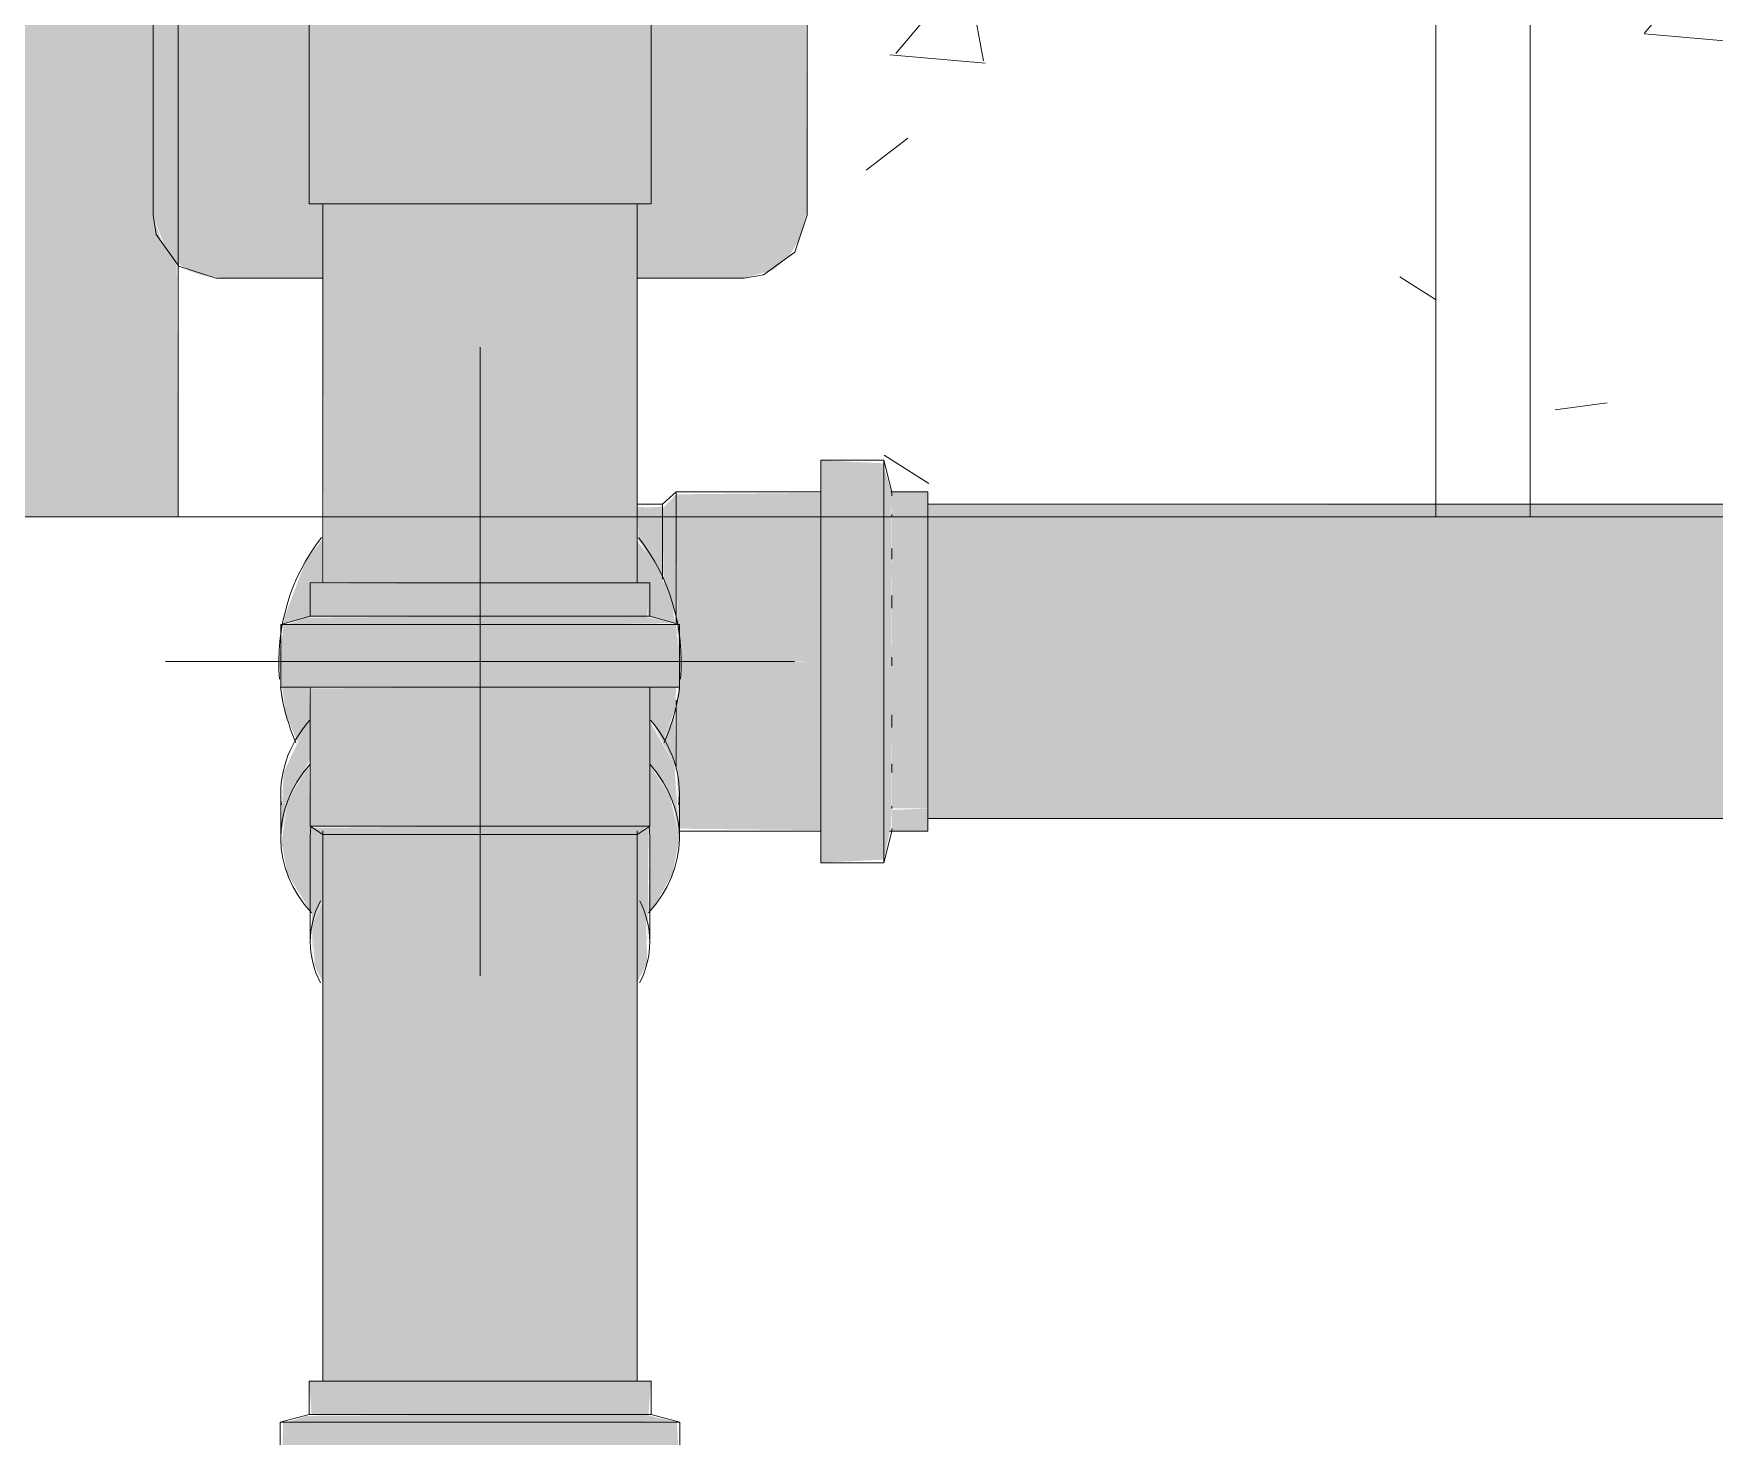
# Model space of a CAD drawing. Header units: metres. Extents: x 1.1 to 88.1, y -3.7 to 23.8.
# Drawn here: x 52.6731 to 52.9404, y -0.4462 to -0.2231 of the extents above; entities that cross this region are included whole.
import ezdxf

# ---------------------------------------------------------------- set-up
doc = ezdxf.new("R2010")
doc.units = ezdxf.units.M
for name, color, linetype, lineweight in [('A-DETL', 7, 'Continuous', 5), ('A-DETL-GENF', 7, 'Continuous', 5), ('A-WALL', 7, 'Continuous', 9), ('P-PIPE', 7, 'Continuous', 5), ('P-PIPE-CNTR', 7, 'Continuous', 5), ('P-SANR-FIXT', 7, 'Continuous', 5), ('S-COLS', 7, 'Continuous', 5)]:
    doc.layers.add(name, color=color, linetype=linetype, lineweight=lineweight)

# ---------------------------------------------------------------- blocks, each defined once
blk = doc.blocks.new('Pilar retangular - 20 x 40 cm-4048671-BB')
at = {"layer": 'S-COLS', "true_color": 0xeaeaea}
h = blk.add_hatch(dxfattribs=at)
h.set_pattern_fill('FP_9', color=254, style=0, pattern_type=2)
h.set_pattern_definition([(49.99999999999999, (16.895, -0.8440200000000001), (0.1821895382797721, -0.01593794972395968), [0.01905, -0.20955]), (355, (16.895, -0.8440200000000001), (-0.03524225318630228, 0.191058600409279), [0.01524, -0.16764]), (100.451, (16.91, -0.84535), (0.1469419574822546, 0.1751196380514854), [0.01619, -0.17809]), (46.184, (16.895, -0.79322), (0.2710768171009678, -0.04204543887758169), [0.02858, -0.31433]), (96.636, (16.917, -0.79672), (0.2374068957995607, 0.2474327575864128), [0.02429, -0.26714]), (351.184, (16.895, -0.79322), (0.2374060537849424, 0.2474279291556656), [0.02286, -0.25146]), (21, (16.92, -0.80592), (0.1516196892609379, -0.1022668857862438), [0.01905, -0.20955]), (326, (16.92, -0.80592), (0.06180347834848309, 0.184189400520303), [0.01524, -0.16764]), (71.45100000000001, (16.933, -0.8144399999999999), (0.2134180170410357, 0.08192421194172195), [0.01619, -0.17809]), (37.50000000000001, (16.895, -0.8440200000000001), (0.003086366937134814, 0.08455105403913875), [0.00838, -0.15723, 0.00838, -0.1618, -0.16828]), (37.50000000000001, (16.895, -0.8440200000000001), (0.003086366937134814, 0.08455105403913875), [-0.33579, 0.00838, -0.15989]), (7.499999999999999, (16.895, -0.8440200000000001), (0.06681573338903396, 0.1001782420073617), [0.00838, -0.08865, 0.00838, -0.15342, -0.06414]), (7.499999999999999, (16.895, -0.8440200000000001), (0.06681573338903396, 0.1001782420073617), [-0.25883, 0.00838, -0.05575]), (327.5, (16.838, -0.8440200000000001), (0.1355865768415581, -0.00572760686397502), [0.00838, -0.05512, 0.00838, -0.18974, -0.26289]), (327.5, (16.838, -0.8440200000000001), (0.1355865768415581, -0.00572760686397502), [-0.26162, 0.00838, -0.25451]), (317.5, (16.813, -0.8440200000000001), (0.1481252617755285, 0.02542872635290974), [0.00838, -0.07417, 0.00838, -0.12319, -0.18669]), (317.5, (16.813, -0.8440200000000001), (0.1481252617755285, 0.02542872635290974), [-0.21412, 0.00838, -0.17831])])
h.paths.add_polyline_path([(18.17662114019234, -0.3000000000000011), (18.18362114019233, -0.3000000000000011), (18.18362114019233, -0.2619999999999989), (18.1654799150018, -0.2617755109044033), (18.16349981573947, -0.2613860078543338), (18.16148901441096, -0.2602926975532818), (18.16062034051205, -0.259642168981398), (18.16062034051205, -0.3000000000000011)])
h.paths.add_polyline_path([(18.23462114019234, -0.2983717288485878), (18.2376217781051, -0.2983717288485878), (18.23982114019234, -0.2964015570160906), (18.26282114019234, -0.295991888888297), (18.26282114019234, -0.290991888888296), (18.27282114019234, -0.2914774214842002), (18.27412114019234, -0.2960502665965096), (18.27982114019234, -0.295991888888297), (18.27982114019234, -0.2979918888882987), (18.36062034051207, -0.2979918888882987), (18.36062034051207, -0.09999999999999892), (18.25862114019234, -0.09999999999999892), (18.25862114019234, -0.1069999999999973), (18.26062114019234, -0.1069999999999973), (18.26062114019234, -0.135338586342488), (18.27962114019234, -0.1350000000000386), (18.27962114019234, -0.1789999999999615), (18.26047773218687, -0.1786588580789805), (18.26047773218687, -0.2524399063666141), (18.25862114019234, -0.2573921104134621), (18.2568559860019, -0.2594668975772961), (18.2546256349801, -0.2608929200341397), (18.25062114019219, -0.2619999999999989), (18.23362114019233, -0.2619999999999989), (18.23362114019233, -0.298296653942794)])
h.paths.add_polyline_path([(18.41771888162704, 0), (18.52562034051206, 0), (18.52562034051206, 0.957326922790808), (18.16062034051205, 0.957326922790808), (18.16062034051205, 0.430999999999993), (18.18250189808203, 0.4307270502538488), (18.18571583613046, 0.4298302222155887), (18.18614657366948, 0.4290900621996414), (18.1865125140458, 0.4289857929585082), (18.1874259368471, 0.4268682408883276), (18.19007084155772, 0.4103197510473213), (18.18961339351734, 0.4088405808747091), (18.1886372184983, 0.4074414645785773), (18.18765051812877, 0.4066897349011421), (18.18702625185034, 0.4065872713845715), (18.18669881494765, 0.4064196512848115), (18.18638058978111, 0.4061546135688479), (18.18369600900445, 0.4059999999999943), (18.16062034051205, 0.4059237518170717), (18.16062034051205, 0.4049999999999946), (18.27313625679899, 0.4049999999999946), (18.27313625679899, 0.4059999999999943), (18.2138029605294, 0.4060837927512939), (18.21103988101771, 0.4066167718211481), (18.20953157813183, 0.4073491463059867), (18.2072783515837, 0.4091401518294916), (18.2057787861635, 0.4111151062220124), (18.20423273707371, 0.4165296692938724), (18.2015224589548, 0.7557973039599417), (18.20259274072856, 0.7616431594547917), (18.20366049445921, 0.7653900999455301), (18.20549918806638, 0.7694576004221095), (18.20959363899707, 0.7741198471357543), (18.21229727325087, 0.7765465767291565), (18.21917567607192, 0.7798015311698849), (18.22258356926341, 0.7806499651717814), (18.22949653759659, 0.7809999999999936), (18.25982139973351, 0.781117542384056), (18.25982139973351, 0.7829999999999909), (18.28982139973351, 0.7829999999999909), (18.28982139973351, 0.7809999999999936), (18.32443626019639, 0.7808738245650181), (18.32944554225985, 0.7801695022697652), (18.33571950247459, 0.7775516921241737), (18.33961570206481, 0.7748478973263195), (18.3429400157964, 0.7714965204288663), (18.3460496465503, 0.7663058187168792), (18.34773349146285, 0.7613935050646399), (18.34830697505646, 0.7540182604578973), (18.34552162972225, 0.4153116870128261), (18.34524804882262, 0.4133466052946393), (18.34372032675867, 0.4102831192972794), (18.34216432336777, 0.4085311340191076), (18.33955230814949, 0.4069017527638621), (18.33818163362324, 0.4063372530794023), (18.33411367975618, 0.4059999999999943), (18.30031472500146, 0.4059999999999943), (18.30031472500146, 0.4049999999999946), (18.33999444466927, 0.4047095754317003), (18.34018289086658, 0.4045649755787186), (18.34051961411292, 0.401925824722395), (18.34061791528785, 0.3921751339802258), (18.34061791528785, 0.2070000000000028), (18.3436203405122, 0.2070000000000028), (18.3436203405122, 0.2107315157170075), (18.35562034051221, 0.2108253175473007), (18.35562034051221, 0.2200000000000041), (18.36062034051221, 0.2200000000000041), (18.36062034051221, 0.1800000000000024), (18.35562034051221, 0.1800000000000024), (18.35562034051221, 0.189268484283012), (18.3436203405122, 0.189268484283012), (18.3436203405122, 0.1930000000000038), (18.34061791528785, 0.1930000000000038), (18.34039046439362, 0.001538637570049423), (18.33987528214832, 0.000198987950011599), (18.3400292637589, 0), (18.37562034051207, 0)])
h.paths.add_polyline_path([(18.19562034051221, 0.4059999999999943), (18.19366534051221, 0.4064119484281933), (18.19285555299777, 0.4067631884719638), (18.1914203243469, 0.4080538406711951), (18.19059228894041, 0.4094849999999953), (18.19031357053142, 0.4104280175336424), (18.19031357053142, 0.4124519824663468), (18.19059228894041, 0.413394999999994), (18.1914203243469, 0.414826159328792), (18.19177367962255, 0.4152866608896507), (18.19381409885253, 0.4165296692938724), (18.19460835804586, 0.4167467699807837), (18.19663232297856, 0.4167467699807837), (18.19757534051221, 0.4164680515717981), (18.19900649984101, 0.4156400161653017), (18.19946700140186, 0.4152866608896507), (18.20064839208401, 0.413394999999994), (18.200927110493, 0.4124519824663468), (18.200927110493, 0.4104280175336424), (18.20064839208401, 0.4094849999999953), (18.20029715204024, 0.4086752124855551), (18.19900649984101, 0.4072399838346876), (18.19757534051221, 0.4064119484281933), (18.19663232297856, 0.4061332300192034)])
at = {"layer": 'S-COLS', "color": 253, "true_color": 0xaaaaaa}
for p, q in [((18.16062034051205, -0.09999999999999892), (18.16062034051205, -0.3)), ((18.36062034051207, -0.2999999999999998), (18.16062034051205, -0.2999999999999998))]:
    blk.add_line(p, q, dxfattribs=at)
blk = doc.blocks.new('Caixa Sifonada Montada_100x150x50 Completa - Caixas e Ralos - Esgoto - MEP - Tigre - Porta-grelha e grelha redondos brancos - 100x150x50-4034846-BB')
at = {"layer": 'P-SANR-FIXT', "true_color": 0xe6e6e6}
for points in [[(18.15662114019234, -0.2519999999998577), (18.18362114019233, -0.2519999999998556), (18.18362114019233, -0.250199999999988), (18.18142114019234, -0.250199999999988), (18.18142114019234, -0.2047999999999897), (18.17682114019234, -0.2047999999999897), (18.1774466500994, -0.1946624830530597), (18.18183502779305, -0.193499999999988), (18.18142114019234, -0.188199999999987), (18.18362114019233, -0.188199999999987), (18.18362114019234, -0.1765354066305393), (18.18085456310138, -0.1728702018119657), (18.17765163408395, -0.1648273782153313), (18.17662114019234, -0.1569999999999876), (18.17771151375109, -0.1487177905567079), (18.18090832727124, -0.1409999999999869), (18.18677768134412, -0.1337710307562718), (18.19275093838037, -0.1292334229090275), (18.20112712591268, -0.1259866056968598), (18.20862114019234, -0.1249999999999884), (18.20862114019234, -0.1070000000000163), (18.15662114019234, -0.1069999999999968), (18.15705602316339, -0.1360767566415426), (18.15891785502696, -0.1413199587783963), (18.15987474458325, -0.1448535271276944), (18.16104910518263, -0.1513074468779085), (18.16149503098351, -0.1571154778158213), (18.16084317372195, -0.1648273782153313), (18.15862114019234, -0.1735747038248307), (18.15676432866111, -0.1789999999999609), (18.15665953228688, -0.2324270349024499)], [(18.24104260988899, -0.2519999999998577), (18.26062114019234, -0.2519999999998577), (18.26018626628681, -0.1779232433584564), (18.25792497008097, -0.1714764577410106), (18.25736753580143, -0.1691452026255809), (18.25628168661023, -0.1637983738762355), (18.25573801614992, -0.1569999999999941), (18.25634454886733, -0.1494155596411054), (18.25862114019234, -0.1404249055047586), (18.26047945838699, -0.1350000000000381), (18.26047773218687, -0.1069999999999968), (18.20862114019234, -0.1069999999999968), (18.20862114019234, -0.1249999999999884), (18.21719008409125, -0.1262091428590584), (18.22519287654761, -0.1297258958142903), (18.23185010943606, -0.1351565411517797), (18.23657417403579, -0.1415799446086745), (18.23953076663359, -0.1487177905567079), (18.24052450223155, -0.1577340381880555), (18.23953076663359, -0.1652822094432672), (18.23595542686603, -0.1734933050099091), (18.23361676845611, -0.1767345397843028), (18.23379100455303, -0.188199999999987), (18.23582114019234, -0.188199999999987), (18.23540725259164, -0.193499999999988), (18.23993725689446, -0.1946999999999877), (18.24042114019233, -0.2047999999999897), (18.23582114019234, -0.2047999999999897), (18.23582114019234, -0.250199999999988), (18.23362114019233, -0.250199999999988), (18.23364587144745, -0.2519999999998577), (18.23979563028528, -0.2519999999998577)], [(18.18362114019233, -0.2619999999999984), (18.18362114019233, -0.2519999999998556), (18.15662114019234, -0.2519999999998577), (18.15862114019234, -0.2573921104253016), (18.16038629438318, -0.2594668975772956), (18.16209965902482, -0.2607499943237694), (18.16446181687014, -0.261575241991075), (18.16805225548833, -0.2619999999999984), (18.18259178379348, -0.2619999999999984)], [(18.24400906575667, -0.2619999999999984), (18.25083026911643, -0.2619421843566894), (18.25514262138032, -0.2607499943177552), (18.25781834170757, -0.2584820965296996), (18.2593173916258, -0.2559992697281905), (18.26047773218687, -0.2519999999998577), (18.23362114019233, -0.2519999999998577), (18.23362114019233, -0.2619999999999984), (18.24154340346228, -0.2619999999999984)]]:
    blk.add_hatch(color=254, dxfattribs=at).paths.add_polyline_path(points)
at = {"layer": 'P-SANR-FIXT'}
for p, q in [((18.15662114019234, -0.1789881573688203), (18.15662114019234, -0.2519999999998577)), ((18.26062114019234, -0.2519999999998577), (18.26062114019234, -0.1789881573688203))]:
    blk.add_line(p, q, dxfattribs=at)
at = {"layer": 'P-SANR-FIXT', "flags": 128}
for points in [[(18.16662114019248, -0.2619999999999984), (18.16073837592522, -0.260086599073557), (18.15710682897775, -0.2550786169152779), (18.15662114019234, -0.2519999999998577)], [(18.26062114019234, -0.2519999999998577), (18.25870773926589, -0.2578827642671126), (18.25369975710762, -0.2615143112145966), (18.25062114019219, -0.2619999999999984)], [(18.18362114019233, -0.2619999999999984), (18.17518926186463, -0.2619999999999984), (18.16907129976542, -0.2619999999999984), (18.16664892234379, -0.2619999999999984), (18.16662114019248, -0.2619999999999984)], [(18.16662114019248, -0.2619999999999984), (18.16858340546059, -0.2619999999999984), (18.17428684483717, -0.2619999999999984), (18.18319852208426, -0.2619999999999984), (18.18362114019233, -0.2619999999999984)], [(18.23362114019233, -0.2619999999999984), (18.24205301852005, -0.2619999999999984), (18.24817098061926, -0.2619999999999984), (18.25059335804089, -0.2619999999999984), (18.25062114019219, -0.2619999999999984)], [(18.25062114019219, -0.2619999999999984), (18.24865887492409, -0.2619999999999984), (18.24295543554751, -0.2619999999999984), (18.23404375830042, -0.2619999999999984), (18.23362114019233, -0.2619999999999984)]]:
    blk.add_lwpolyline(points, dxfattribs=at)
blk = doc.blocks.new('Luva Simples para Conexão - Serie Normal - Esgoto - MEP - Tigre - Standard-V55-BB')
at = {"layer": 'P-PIPE', "true_color": 0xf5ebeb}
for points in [[(18.19775156285447, -0.1934999999999856), (18.20862114019232, -0.1934999999999856), (18.20862114019234, -0.1881999999999847), (18.18142114019234, -0.1881999999999867), (18.18183502779305, -0.1934999999999877), (18.19612114019234, -0.1934999999999856)], [(18.23540725259163, -0.1934999999999877), (18.23562429690497, -0.1881999999999867), (18.20862114019234, -0.1881999999999847), (18.20862114019234, -0.1934999999999856), (18.2348943226674, -0.1934999999999877)], [(18.17682114019234, -0.2047999999999895), (18.20862114019234, -0.2047999999999874), (18.20835988843235, -0.1946999999999875), (18.17730502349022, -0.1946999999999896), (18.17706137527775, -0.1997856207616957)], [(18.20835988843235, -0.1946999999999875), (18.20862114019234, -0.1946999999999875), (18.2084081195265, -0.1934999999999856), (18.181081532352, -0.1936996012517335), (18.17790469891634, -0.1946999999999896), (18.20215066406477, -0.1946999999999875)], [(18.22610089761877, -0.1946999999999875), (18.23933758146833, -0.1945411457333582), (18.2348943226674, -0.1934999999999877), (18.20862114019234, -0.1934999999999856), (18.20862114019234, -0.1946999999999875), (18.22608975628442, -0.1946999999999875)], [(18.226298809722, -0.2047999999999874), (18.24042114019233, -0.2047999999999895), (18.23979563028527, -0.1946999999999896), (18.20862114019234, -0.1946999999999875), (18.20862114019234, -0.2047999999999874), (18.22576491940448, -0.2047999999999874)], [(18.18618410259766, -0.2501999999999857), (18.20862114019234, -0.2501999999999858), (18.20862114019234, -0.2047999999999874), (18.18142114019234, -0.2047999999999895), (18.18142114019234, -0.2501999999999878), (18.18605918575822, -0.2501999999999857)], [(18.23180743296419, -0.2501999999999857), (18.23582114019234, -0.2501999999999878), (18.23582114019234, -0.2047999999999895), (18.20862114019234, -0.2047999999999874), (18.20862114019234, -0.2501999999999858), (18.2312631495695, -0.2501999999999857)]]:
    blk.add_hatch(color=7, dxfattribs=at).paths.add_polyline_path(points)
at = {"layer": 'P-PIPE'}
for p, q in [((18.18142114019234, -0.1881999999999847), (18.18142114019234, -0.1934999999999856)), ((18.20862114019234, -0.1881999999999889), (18.18142114019233, -0.1881999999999889)), ((18.23582114019234, -0.1881999999999889), (18.20862114019234, -0.1881999999999889)), ((18.23582114019234, -0.1934999999999856), (18.23582114019234, -0.1881999999999847)), ((18.18142114019234, -0.1934999999999857), (18.17682114019234, -0.1946999999999876)), ((18.17682114019234, -0.1946999999999875), (18.17682114019234, -0.2047999999999874)), ((18.17682114019234, -0.1946999999999889), (18.20862114019234, -0.1946999999999889)), ((18.20862114019234, -0.1934999999999889), (18.18142114019233, -0.1934999999999889)), ((18.23582114019234, -0.1934999999999889), (18.20862114019234, -0.1934999999999889)), ((18.20862114019234, -0.1946999999999889), (18.24042114019234, -0.1946999999999889)), ((18.24042114019234, -0.1946999999999876), (18.23582114019234, -0.1934999999999857)), ((18.24042114019234, -0.2047999999999874), (18.24042114019234, -0.1946999999999875)), ((18.17682114019234, -0.2047999999999889), (18.20862114019234, -0.2047999999999889)), ((18.18142114019234, -0.2047999999999874), (18.18142114019234, -0.2501999999999858)), ((18.20862114019234, -0.2047999999999889), (18.24042114019234, -0.2047999999999889)), ((18.23582114019234, -0.2501999999999858), (18.23582114019234, -0.2047999999999874)), ((18.18142114019233, -0.2501999999999891), (18.20862114019234, -0.2501999999999891)), ((18.20862114019234, -0.2501999999999891), (18.23582114019234, -0.2501999999999891))]:
    blk.add_line(p, q, dxfattribs=at)
blk = doc.blocks.new('Te_Juncao - Serie Normal - Esgoto - MEP - Tigre - Standard-4046600-BB')
at = {"layer": 'P-PIPE', "true_color": 0xf5ebeb}
for points in [[(18.20215066406477, -0.3157868382544147), (18.20862114019234, -0.3157868382544147), (18.20862114019234, -0.3104868382544138), (18.18163665158822, -0.3106875138565736), (18.18203080832013, -0.3157868382544147), (18.20163302597457, -0.3157868382544147)], [(18.23360821344077, -0.3157868382544147), (18.23521147206455, -0.3157868382544147), (18.23562114019234, -0.3104868382544138), (18.20862114019234, -0.3104868382544138), (18.20862114019234, -0.3157868382544147), (18.23294602039108, -0.3157868382544147)], [(18.17692114019234, -0.3270868382544165), (18.20862114019234, -0.3270665542644129), (18.20862114019234, -0.3170868382544166), (18.17740212092016, -0.3170868382544166), (18.17698512188177, -0.3257566043026966)], [(18.19169040182753, -0.3170868382544166), (18.20862114019234, -0.3170868382544166), (18.20862114019234, -0.3157868382544147), (18.18116680968856, -0.3160294984567533), (18.17800129149898, -0.3170868382544166), (18.19126472180549, -0.3170868382544166)], [(18.22597755857918, -0.3170868382544166), (18.2392409888857, -0.3169185569069921), (18.23461127949641, -0.3157868382544147), (18.20862114019234, -0.3157868382544147), (18.20862114019234, -0.3170868382544166), (18.22555187855716, -0.3170868382544166)], [(18.23103642515595, -0.3270868382544165), (18.24032016457151, -0.3270665542644129), (18.23982114019234, -0.3170868382544166), (18.20862114019234, -0.3170868382544166), (18.20862114019234, -0.3270868382544165), (18.23094648005484, -0.3270868382544165)], [(18.19512114019235, -0.3491868382544158), (18.20862114019234, -0.3491868382544158), (18.20862114019234, -0.3270868382544165), (18.18162114019234, -0.3272740602128686), (18.18162114019234, -0.3491868382544158), (18.19094347066267, -0.3491868382544158)], [(18.20862114019234, -0.3491868382544158), (18.23562114019234, -0.3491868382544158), (18.23562114019234, -0.3270868382544165), (18.20862114019236, -0.3270868382544165), (18.20862114019234, -0.3405864856018379)], [(18.17692114019234, -0.3510342337161343), (18.17800129149898, -0.3452327310661449), (18.18162114019234, -0.3385392155514556), (18.18162114019234, -0.3323742294591154), (18.18113381243576, -0.3328212718186848), (18.17737959969437, -0.3405864856018379), (18.17706137527775, -0.347838442500792)], [(18.24032114019234, -0.3510342337161365), (18.23953076663359, -0.3394719951061771), (18.23562114019236, -0.3324630892712878), (18.23562114019236, -0.3394091380174837), (18.23656794423584, -0.340669558417962), (18.2392409888857, -0.3452327310661514), (18.24012707148364, -0.3499918888882981)], [(18.18203080832013, -0.3708937069254059), (18.18220614352768, -0.3639244536641377), (18.18362114019234, -0.3609381871147999), (18.18361428488145, -0.3504823823023454), (18.18192796507628, -0.3493862744289846), (18.18162114019234, -0.3510342337161343), (18.18198142538073, -0.368499771211442)], [(18.1915563274291, -0.3504868382544155), (18.20862114019234, -0.3504868382544155), (18.20862114019234, -0.3491868382544158), (18.18203198450186, -0.3494538870556057), (18.18363634836372, -0.3504868382544155), (18.19099150957256, -0.3504868382544155)], [(18.226298809722, -0.3504868382544155), (18.23362114019233, -0.3504868382544155), (18.23521029588282, -0.3491868382544158), (18.20862114019234, -0.3491868382544158), (18.20862114019234, -0.3504868382544155), (18.22626672725309, -0.3504868382544155)], [(18.23521147206455, -0.3708937069254059), (18.23544130534462, -0.3500683390870833), (18.23521029588282, -0.3494538870555992), (18.23362114019234, -0.3504868382544155), (18.23366266085528, -0.361257391717394), (18.23521088397368, -0.3645342337161356), (18.23521147206455, -0.3696243056626174)], [(18.18447299453511, -0.4119868382544146), (18.20862114019234, -0.4119868382544146), (18.20862114019234, -0.3504868382544155), (18.18362114019234, -0.3504868382544155), (18.18362114019234, -0.4119868382544146)], [(18.22420838523881, -0.4119868382544146), (18.23362114019234, -0.4119868382544146), (18.23362114019234, -0.3504868382544155), (18.20862114019234, -0.3504868382544155), (18.20862114019234, -0.4119868382544146), (18.22112114019234, -0.4119868382544146)], [(18.18362114019234, -0.3739842779689822), (18.18357961952941, -0.3612573917173919), (18.18203198450186, -0.3645342337161356), (18.18229502577608, -0.3714071738519126), (18.18315329377868, -0.3730750887587484)], [(18.23362114019234, -0.3739842779689865), (18.23521147206455, -0.3708937069254059), (18.23501910079677, -0.3638913724687595), (18.23362114019234, -0.3612404409777319), (18.23362114019234, -0.3730750887587484)], [(18.20039069455808, -0.4374868382544153), (18.20862114019234, -0.4374868382544153), (18.20862114019234, -0.4119868382544146), (18.18362114019234, -0.4119868382544146), (18.18362114019234, -0.4374868382544153), (18.19942937452943, -0.4374868382544153)], [(18.23299433799689, -0.4374868382544153), (18.23362114019234, -0.4374868382544153), (18.23362114019234, -0.4119868382544146), (18.20862114019234, -0.4119868382544146), (18.20862114019234, -0.4374868382544153), (18.2328927657888, -0.4374868382544153)]]:
    blk.add_hatch(color=7, dxfattribs=at).paths.add_polyline_path(points)
h = blk.add_hatch(color=7, dxfattribs=at)
h.paths.add_polyline_path([(18.18186559363327, -0.3628845980271124), (18.18172305687822, -0.3504868382544177), (18.18192796507628, -0.3493862744289846), (18.18162114019234, -0.3491868382544158), (18.18139113325433, -0.3396210938956331), (18.18072299907785, -0.3405864856018379), (18.17800129149898, -0.3452327310661449), (18.17706137527775, -0.3517874376558563), (18.17800129149898, -0.3568357363661173), (18.18162114019234, -0.3626593294148109)])
h.paths.add_polyline_path([(18.23537668675142, -0.3628845980271038), (18.23607414549231, -0.3622418761979415), (18.2392409888857, -0.3568357363661194), (18.24032114019234, -0.3510342337161365), (18.23889038337928, -0.3446342100286165), (18.23562114019236, -0.3394091380174837), (18.23562114019234, -0.3491868382544115), (18.23531431530839, -0.3493862744289738), (18.23562114019235, -0.3510342337161365), (18.23538321065094, -0.3625683390870848)])
at = {"layer": 'P-PIPE'}
for p, q in [((18.18162114019234, -0.3104868382544138), (18.18162114019234, -0.3157868382544147)), ((18.20862114019234, -0.3104868382544145), (18.18162114019233, -0.3104868382544145)), ((18.23562114019234, -0.3104868382544145), (18.20862114019234, -0.3104868382544145)), ((18.23562114019234, -0.3157868382544147), (18.23562114019234, -0.3104868382544138)), ((18.18162114019234, -0.3157868382544147), (18.17692114019234, -0.3170868382544166)), ((18.17692114019234, -0.3170868382544166), (18.17692114019234, -0.3270868382544165)), ((18.20862114019234, -0.3170868382544145), (18.17692114019234, -0.3170868382544145)), ((18.20862114019234, -0.3157868382544146), (18.18162114019233, -0.3157868382544146)), ((18.23562114019234, -0.3157868382544146), (18.20862114019234, -0.3157868382544146)), ((18.24032114019234, -0.3170868382544145), (18.20862114019234, -0.3170868382544145)), ((18.24032114019234, -0.3170868382544166), (18.23562114019234, -0.3157868382544147)), ((18.24032114019234, -0.3270868382544165), (18.24032114019234, -0.3170868382544166)), ((18.17692114019234, -0.3270868382544145), (18.20862114019234, -0.3270868382544145)), ((18.18162114019234, -0.3270868382544165), (18.18162114019234, -0.3491868382544158)), ((18.20862114019234, -0.3270868382544145), (18.24032114019234, -0.3270868382544145)), ((18.23562114019236, -0.3491868382544158), (18.23562114019236, -0.3270868382544165)), ((18.17692114019234, -0.3439631659042695), (18.17692114019234, -0.3510342337161343)), ((18.24032114019234, -0.3510342337161343), (18.24032114019234, -0.3439631659042695)), ((18.18162114019234, -0.3491868382544158), (18.18362114019234, -0.3504868382544177)), ((18.20862114019234, -0.3491868382544163), (18.18162114019233, -0.3491868382544163)), ((18.18162114019233, -0.3491868382544145), (18.20862114019234, -0.3491868382544145)), ((18.18362114019234, -0.3499136003227589), (18.18362114019234, -0.3504868382544155)), ((18.23562114019233, -0.3491868382544127), (18.20862114019234, -0.3491868382544127)), ((18.20862114019236, -0.3491868382544145), (18.23562114019235, -0.3491868382544145)), ((18.23362114019234, -0.3504868382544112), (18.23562114019234, -0.3491868382544137)), ((18.23362114019234, -0.3504868382544155), (18.23362114019234, -0.3499136003227502)), ((18.18162114019234, -0.3510342337161343), (18.18162114019234, -0.3675805323959014)), ((18.18362114019234, -0.3504868382544186), (18.20862114019234, -0.3504868382544186)), ((18.18362114019234, -0.3504868382544155), (18.18362114019234, -0.4119868382544146)), ((18.20862114019234, -0.3504868382544105), (18.23362114019234, -0.3504868382544105)), ((18.23362114019234, -0.4119868382544146), (18.23362114019234, -0.3504868382544155)), ((18.23562114019234, -0.3675805323959014), (18.23562114019234, -0.3510342337161343)), ((18.18362114019234, -0.4049552341615597), (18.18362114019234, -0.4119868382544146)), ((18.23362114019234, -0.4119868382544146), (18.23362114019234, -0.4049552341615597)), ((18.18362114019234, -0.4119868382544146), (18.18362114019234, -0.4374868382544153)), ((18.23362114019234, -0.4374868382544153), (18.23362114019234, -0.4119868382544146))]:
    blk.add_line(p, q, dxfattribs=at)
for centre, major_axis, ratio, start_param, end_param in [((18.20862114019234, -0.3439631659042687), (0.03169999999999974, 0), 0.7071067811865436, 2.59558325039603, 3.224470426775512), ((18.20862114019234, -0.3439631659042679), (0.03169999999999919, 0), 0.7071067811865035, 6.200307533992858, 6.829194710372293), ((18.20862114019234, -0.3510342337161341), (0.03169999999999994, 0), 0.7071067811865454, 2.59445217613383, 3.704064710333983), ((18.20862114019234, -0.3510342337161341), (0.03170000000000179, 0), 0.7071067811865069, 5.720713250435383, 6.830325784634472), ((18.20862114019234, -0.351034233716134), (0.02699999999999812, 0), 0.7071067811865849, 3.054281423269743, 3.141592653589795), ((18.20862114019234, -0.3510342337161341), (0.02700000000000102, 0), 0.7071067811865337, 0, 0.09022052293412178), ((18.20862114019234, -0.3675805323958993), (0.02699999999999877, 0), 0.7071067811865658, 2.794181244991364, 3.489251280144322), ((18.20862114019234, -0.3675805323958993), (0.02700000000000204, 0), 0.7071067811865023, 5.935526680625474, 6.630596715777753)]:
    blk.add_ellipse(centre, major_axis=major_axis, ratio=ratio, start_param=start_param, end_param=end_param, dxfattribs=at)
blk = doc.blocks.new('Luva Simples para Conexão - Serie Normal - Esgoto - MEP - Tigre - Standard-V57-BB')
at = {"layer": 'P-PIPE', "true_color": 0xf5ebeb}
for points in [[(18.19094347066267, -0.4427868382544158), (18.20862114019234, -0.4427868382544158), (18.20862114019234, -0.437486838254417), (18.18142114019234, -0.4374868382544149), (18.18183384289886, -0.4427868382544137), (18.19060384618696, -0.4427868382544158)], [(18.22519287654761, -0.4427868382544158), (18.23540843748582, -0.4427868382544137), (18.23582114019234, -0.4374868382544149), (18.20862114019234, -0.437486838254417), (18.20862114019234, -0.4427868382544158), (18.22452114019234, -0.4427868382544158)], [(18.20862114019234, -0.4439868382544176), (18.20862114019234, -0.4427868382544158), (18.18108020296773, -0.4429864689508978), (18.17790469891635, -0.4439868382544156), (18.20495644574841, -0.4439868382544177)], [(18.22539234246823, -0.4439868382544177), (18.23933758146833, -0.4438276240692612), (18.2348943226674, -0.4427868382544137), (18.20862114019234, -0.4427868382544158), (18.20862114019234, -0.4439868382544176), (18.22519287654761, -0.4439868382544177)], [(18.20379977656454, -0.4540868382544154), (18.20862114019234, -0.4540868382544153), (18.20862114019234, -0.4439868382544176), (18.17730363820952, -0.4439868382544156), (18.17706137527775, -0.4540868382544133), (18.20318260348122, -0.4540868382544154)], [(18.23261261074356, -0.4540868382544154), (18.24042114019234, -0.4540868382544133), (18.23993864217516, -0.4439868382544156), (18.20862114019234, -0.4439868382544176), (18.20862114019234, -0.4540868382544153), (18.23235540080498, -0.4540868382544154)], [(18.18142114019234, -0.499486838254416), (18.20862114019234, -0.4994868382544181), (18.20862114019234, -0.4540868382544154), (18.18142114019234, -0.4540868382544133), (18.18142114019234, -0.4757857989760704)], [(18.22578452873138, -0.4994868382544181), (18.23582114019234, -0.499486838254416), (18.23582114019234, -0.4540868382544133), (18.20862114019234, -0.4540868382544154), (18.20862114019234, -0.4994868382544181), (18.22519287654761, -0.4994868382544181)]]:
    blk.add_hatch(color=7, dxfattribs=at).paths.add_polyline_path(points)
at = {"layer": 'P-PIPE'}
for p, q in [((18.18142114019234, -0.437486838254417), (18.18142114019234, -0.4427868382544158)), ((18.20862114019234, -0.4374868382544149), (18.18142114019233, -0.4374868382544149)), ((18.23582114019234, -0.4374868382544149), (18.20862114019234, -0.4374868382544149)), ((18.23582114019234, -0.4427868382544158), (18.23582114019234, -0.437486838254417)), ((18.18142114019234, -0.4427868382544157), (18.17682114019234, -0.4439868382544175)), ((18.20862114019234, -0.4427868382544149), (18.18142114019233, -0.4427868382544149)), ((18.23582114019234, -0.4427868382544149), (18.20862114019234, -0.4427868382544149)), ((18.24042114019234, -0.4439868382544175), (18.23582114019234, -0.4427868382544157)), ((18.17682114019234, -0.4439868382544177), (18.17682114019234, -0.4540868382544154)), ((18.17682114019234, -0.4439868382544149), (18.20862114019234, -0.4439868382544149)), ((18.20862114019234, -0.4439868382544149), (18.24042114019234, -0.4439868382544149)), ((18.24042114019234, -0.4540868382544154), (18.24042114019234, -0.4439868382544177)), ((18.17682114019234, -0.4540868382544149), (18.20862114019234, -0.4540868382544149)), ((18.18142114019234, -0.4540868382544154), (18.18142114019234, -0.4994868382544181)), ((18.20862114019234, -0.4540868382544149), (18.24042114019234, -0.4540868382544149)), ((18.23582114019234, -0.4994868382544181), (18.23582114019234, -0.4540868382544154)), ((18.18142114019233, -0.499486838254415), (18.20862114019234, -0.499486838254415)), ((18.20862114019234, -0.499486838254415), (18.23582114019234, -0.499486838254415))]:
    blk.add_line(p, q, dxfattribs=at)
blk = doc.blocks.new('Joelho 45_90 - Serie Normal - Esgoto - MEP - Tigre - Standard-4046663-BB')
at = {"layer": 'P-PIPE', "true_color": 0xf5ebeb}
h = blk.add_hatch(color=7, dxfattribs=at)
h.paths.add_polyline_path([(18.23764946366904, -0.3358159654635233), (18.23961857697398, -0.3306071125774466), (18.23982114019234, -0.3270868382544126), (18.23562114019234, -0.3270868382544126), (18.23571998372241, -0.3324575363979352), (18.23607547069611, -0.3327571466157382), (18.23748270183139, -0.3354918888882968)])
h.paths.add_polyline_path([(18.17959281671564, -0.3358159654635218), (18.18162114019234, -0.3323742294591136), (18.18137714778573, -0.3270868382544126), (18.17716025050388, -0.3270868382544126), (18.17771151375109, -0.3312740983315744), (18.1794291647925, -0.3354208747711753)])
h.paths.add_polyline_path([(18.24025715850291, -0.3257566043027162), (18.24061871023723, -0.3229734315467536), (18.23913600388748, -0.3137566378694208), (18.23633395311344, -0.3069918888882953), (18.23362114019233, -0.3039000057962594), (18.23362114019233, -0.3104868382544118), (18.23562114019234, -0.3104868382544118), (18.23533139736395, -0.3142353285232426), (18.23535759406518, -0.315827877664594), (18.23984015946452, -0.3170868382544127), (18.2401245187055, -0.3229989096645508)])
h.paths.add_polyline_path([(18.17698512188177, -0.325756604302694), (18.17740212092016, -0.3170868382544127), (18.18203080832013, -0.3157868382544109), (18.18162114019234, -0.3104868382544118), (18.18362114019233, -0.3104868382544118), (18.18362114019233, -0.3034564822577547), (18.18090832727124, -0.3069918888882953), (18.17756970310354, -0.3157868382544109), (18.17662114019234, -0.3229918888882964), (18.17692114019234, -0.3252706151220817)])
at = {"layer": 'P-PIPE'}
for centre, radius, start, end in [((18.20862114019234, -0.3229918888882981), 0.03199999999999977, 141.9982250287831, 185.0072062895871), ((18.20862114019234, -0.3229918888882981), 0.03200000000000235, 354.9927937104496, 38.0017749712414), ((18.20862114019234, -0.3229918888882979), 0.03199999999999942, 167.9749640804054, 173.3532592055223), ((18.20862114019234, -0.3229918888882979), 0.03199999999999976, 6.646740794476759, 12.02503591957704), ((18.20862114019234, -0.3229918888882979), 0.03200000000000104, 187.3616406618369, 192.0198362767091), ((18.20862114019234, -0.3229918888882981), 0.03200000000000013, 187.4164075313939, 203.8273977479095), ((18.20862114019234, -0.3229918888882981), 0.03199999999999959, 336.1726022520928, 352.5835924686046), ((18.20862114019234, -0.3229918888882979), 0.03200000000000111, 347.9801637233427, 352.6383593381615)]:
    blk.add_arc(centre, radius, start, end, dxfattribs=at)
blk = doc.blocks.new('Joelho 45_90 - Serie Normal - Esgoto - MEP - Tigre - Standard-2541-BB')
at = {"layer": 'P-PIPE', "true_color": 0xf5ebeb}
for points in [[(18.27282114019234, -0.3229918888882984), (18.27282114019234, -0.2914774214842014), (18.26282114019234, -0.2909918888882971), (18.26282114019234, -0.3229918888882984)], [(18.27282114019234, -0.3229918888882984), (18.27412114019235, -0.3229918888882984), (18.27401298545885, -0.2959918888882981), (18.27282114019234, -0.2920822624470499), (18.27282114019234, -0.3222282038993391)], [(18.23982114019234, -0.3169152855981129), (18.23982114019234, -0.2964015570160917), (18.23762114019232, -0.298706380150126), (18.23782602196475, -0.3105940617451141), (18.23967257728114, -0.3157868382544155), (18.23977029487722, -0.316529077086771)], [(18.23462114019234, -0.3047597076305862), (18.23462114019234, -0.2983723002860043), (18.23362114019233, -0.2984566290938658), (18.23385295134993, -0.3037585844400257), (18.23414150887098, -0.304134639922985)], [(18.23762114019233, -0.3100994333914616), (18.23762114019232, -0.2983723002860043), (18.23462114019234, -0.2985190668579303), (18.23462114019234, -0.3047597076305862), (18.2367555422022, -0.3080096949841116), (18.23745904898971, -0.3097081106117474)], [(18.26282114019234, -0.3549918888882999), (18.27282114019234, -0.3545063562923955), (18.27282114019234, -0.3229918888882984), (18.26282114019234, -0.3229918888882984), (18.26282114019234, -0.3545063562923955)], [(18.27282114019234, -0.3545063562923955), (18.2740516116662, -0.3489142447843769), (18.27410242166589, -0.3387499152027996), (18.27412114019234, -0.3333949102997725), (18.27412114019234, -0.3229918888882984), (18.27282114019234, -0.3229918888882984), (18.27282114019234, -0.3541064169392615)], [(18.23982114019234, -0.3400362924884802), (18.23953076663359, -0.3312740983315781), (18.23764946366904, -0.3358159654635273), (18.23953076663359, -0.3394719951061779)]]:
    blk.add_hatch(color=7, dxfattribs=at).paths.add_polyline_path(points)
h = blk.add_hatch(color=7, dxfattribs=at)
h.paths.add_polyline_path([(18.24925862718254, -0.3229918888882984), (18.26282114019234, -0.3229918888882984), (18.26282114019234, -0.2961659978426105), (18.23982114019234, -0.2964015570160917), (18.24001618252387, -0.3183967791899965), (18.24062114019234, -0.3229918888882984)])
h.paths.add_polyline_path([(18.27412114019235, -0.3229918888882984), (18.27982114019234, -0.3229918888882984), (18.27982114019234, -0.2959918888882981), (18.27402864759617, -0.2960512138782279), (18.27405161166618, -0.29706953299222), (18.2741024216659, -0.3072338625737995), (18.27412114019234, -0.3125888674767009), (18.27412114019234, -0.3223338772532035)])
h = blk.add_hatch(color=7, dxfattribs=at)
h.paths.add_polyline_path([(18.27982114019234, -0.346374574790478), (18.27982114019234, -0.3229918888882984), (18.27412114019234, -0.3229918888882984), (18.27412147904347, -0.346374574790478)])
h.paths.add_polyline_path([(18.27982114019234, -0.3499918888882988), (18.27982114019234, -0.346374574790478), (18.27412114019234, -0.3466061436028585), (18.27412114019234, -0.3499335111800863)])
h.paths.add_polyline_path([(18.26282114019234, -0.3498177799339842), (18.26282114019234, -0.3229918888882984), (18.24061871023723, -0.3230103462298424), (18.23982114019234, -0.3312740983315803), (18.24006656341782, -0.3452327310661522), (18.24032114019234, -0.3495873416121031), (18.24925862718254, -0.3496788767011616)])
at = {"layer": 'P-PIPE'}
for p, q in [((18.27282114019234, -0.2909918888882971), (18.26282114019234, -0.2909918888882971)), ((18.26282114019233, -0.2909918888882985), (18.26282114019233, -0.3229918888882986)), ((18.27412114019234, -0.2959918888883024), (18.27282114019234, -0.2909918888883036)), ((18.27282114019233, -0.2909918888882985), (18.27282114019233, -0.3229918888882986)), ((18.23982114019234, -0.2959918888882873), (18.23762114019234, -0.2979918888882868)), ((18.26282114019234, -0.2959918888882981), (18.23982114019234, -0.2959918888882981)), ((18.23982114019233, -0.3168449591019047), (18.23982114019233, -0.2959918888882985)), ((18.27982114019234, -0.2959918888882981), (18.27397602515125, -0.2959918888882981)), ((18.27412114019234, -0.2966555174794013), (18.27412114019234, -0.2959918888883031)), ((18.27982114019234, -0.3229918888882984), (18.27982114019234, -0.2959918888882985)), ((18.23762114019234, -0.2979918888882976), (18.23462114019234, -0.2979918888882976)), ((18.23762114019233, -0.3099068800420482), (18.23762114019233, -0.2979918888882868)), ((18.27412114019234, -0.2999433290037499), (18.27412114019234, -0.2996099597384681)), ((18.27412114019234, -0.3066963724651605), (18.27412114019234, -0.3050188868790393)), ((18.27412114019234, -0.3145297455577987), (18.27412114019234, -0.3124960186950286)), ((18.26282114019233, -0.3229918888882987), (18.26282114019233, -0.3549918888882985)), ((18.27282114019233, -0.3229918888882987), (18.27282114019233, -0.3549918888882985)), ((18.27412114019234, -0.3229918888882981), (18.27412114019234, -0.3223204426856364)), ((18.27412114019234, -0.32366333509096), (18.27412114019234, -0.3229918888882982)), ((18.27982114019234, -0.3499918888882985), (18.27982114019234, -0.3229918888882985)), ((18.23982114019233, -0.3401014217182261), (18.23982114019233, -0.3291388186746716)), ((18.27412114019234, -0.3334877590815617), (18.27412114019234, -0.3314540322188016)), ((18.27412114019234, -0.3406307915298686), (18.27412114019234, -0.3392874053114614)), ((18.27412114019234, -0.346373818038134), (18.27412114019234, -0.3460308311089897)), ((18.24027540087268, -0.3499918888882988), (18.26282114019234, -0.3499918888882988)), ((18.27282114019234, -0.3549918888882999), (18.27412114019234, -0.3499918888882988)), ((18.27372024441148, -0.3499918888882988), (18.27982114019234, -0.3499918888882988)), ((18.27412114019234, -0.3499918888882985), (18.27412114019234, -0.349581698219628)), ((18.26282114019234, -0.3549918888882999), (18.27282114019234, -0.3549918888882999))]:
    blk.add_line(p, q, dxfattribs=at)
at = {"layer": 'P-PIPE', "flags": 128}
blk.add_lwpolyline([(18.23362114019233, -0.2979918888882976), (18.23434493545987, -0.2979918888882976), (18.23462114019234, -0.2979918888882976)], dxfattribs=at)

msp = doc.modelspace()

# ---------------------------------------------------------------- hatches: boundary and pattern name
at = {"layer": 'A-DETL-GENF', "true_color": 0x808080}
h = msp.add_hatch(dxfattribs=at)
h.set_pattern_fill('FP_10', color=8, style=0, pattern_type=2)
h.set_pattern_definition([(49.99999999999999, (51.43048643805265, -0.8440200000000001), (0.1821895382797721, -0.01593794972395968), [0.01905, -0.20955]), (355, (51.43048643805265, -0.8440200000000001), (-0.03524225318630228, 0.191058600409279), [0.01524, -0.16764]), (100.451, (51.44548643805265, -0.84535), (0.1469419574822546, 0.1751196380514854), [0.01619, -0.17809]), (46.184, (51.43048643805265, -0.79322), (0.2710768171009678, -0.04204543887758169), [0.02857, -0.31432]), (96.63599999999998, (51.45248643805266, -0.79672), (0.2374068957995607, 0.2474327575864128), [0.02429, -0.26714]), (351.184, (51.43048643805265, -0.79322), (0.2374060537849424, 0.2474279291556656), [0.02286, -0.25146]), (21, (51.45548643805266, -0.80592), (0.1516196892609379, -0.1022668857862438), [0.01905, -0.20955]), (326, (51.45548643805266, -0.80592), (0.06180347834848309, 0.184189400520303), [0.01524, -0.16764]), (71.45100000000001, (51.46848643805266, -0.8144399999999999), (0.2134180170410357, 0.08192421194172195), [0.01619, -0.17809]), (37.50000000000001, (51.43048643805265, -0.8440200000000001), (0.003086366937134814, 0.08455105403913875), [0.00838, -0.15723, 0.00838, -0.1618, -0.16827]), (37.50000000000001, (51.43048643805265, -0.8440200000000001), (0.003086366937134814, 0.08455105403913875), [-0.33579, 0.00838, -0.15989]), (7.499999999999999, (51.43048643805265, -0.8440200000000001), (0.06681573338903396, 0.1001782420073617), [0.00838, -0.08865, 0.00838, -0.15342, -0.06412999999999999]), (7.499999999999999, (51.43048643805265, -0.8440200000000001), (0.06681573338903396, 0.1001782420073617), [-0.25883, 0.00838, -0.05575]), (327.5, (51.37348643805266, -0.8440200000000001), (0.1355865768415581, -0.00572760686397502), [0.00838, -0.05512, 0.00838, -0.18974, -0.26289]), (327.5, (51.37348643805266, -0.8440200000000001), (0.1355865768415581, -0.00572760686397502), [-0.26162, 0.00838, -0.25451]), (317.5, (51.34848643805266, -0.8440200000000001), (0.1481252617755285, 0.02542872635290974), [0.00838, -0.07417, 0.00838, -0.12319, -0.18669]), (317.5, (51.34848643805266, -0.8440200000000001), (0.1481252617755285, 0.02542872635290974), [-0.21412, 0.00838, -0.17831])])
h.paths.add_polyline_path([(52.91110677856473, -0.2979918888882987), (53.01490677856474, -0.2979918888882987), (53.01500529398603, -0.295991888888297), (53.02066888201273, -0.2957530294729348), (53.02190677856473, -0.290991888888296), (53.03190677856473, -0.290991888888296), (53.03190677856473, -0.295991888888297), (53.04610677856479, -0.295991888888297), (53.04610677856472, -0.09999999999999892), (52.89610677856473, -0.09999999999999892), (52.89610677856473, -0.2979918888882987)])
at = {"layer": 'A-WALL', "true_color": 0x787878}
h = msp.add_hatch(color=8, dxfattribs=at)
h.paths.add_polyline_path([(50.83541926380593, -0.3000000000000011), (52.54610677856487, -0.3000000000000011), (52.54610677856487, -0.174101983606476), (51.38166288013082, -0.1508131056377956), (51.38163688532924, -0.1521128457157689), (51.36637384899763, -0.151307446877909), (51.36467236447657, -0.150473295324711), (51.35136118181151, -0.1503046258345247), (51.34902164837489, -0.1511522941521626), (51.33509442754028, -0.1509359413750971), (51.33206782141262, -0.1501226860873171), (51.33155607245414, -0.1498089697837484), (51.27213264473681, -0.1486205012294002), (51.27065551193402, -0.1493174833702086), (51.26692801785509, -0.1498130896556776), (51.25579824100289, -0.1494412707512088), (51.2412019057127, -0.1447265233738841), (51.23763928618603, -0.1426026218721966), (51.23438936374654, -0.140074860094044), (51.22996555332567, -0.1353005491286303), (51.22808337423842, -0.1327353908165683), (51.22515029529791, -0.1272890031183961), (51.22287228683248, -0.1209712861299132), (51.2215194364513, -0.1150298295434863), (51.22079464583291, -0.1073538165101415), (51.21975770239737, -0.1053476023012629), (51.21956291147951, -0.09999999999999892), (50.83541926380593, -0.09999999999999892), (50.83541926380593, -0.1242675842030633)])
h.paths.add_polyline_path([(52.64610677856486, -0.3000000000000011), (52.69610677856471, -0.3000000000000011), (52.69587273243584, -0.2594668975772961), (52.69491240964447, -0.2584848566940066), (52.69341132681154, -0.2559992697148328), (52.692107578245, -0.2519999999998582), (52.692107578245, -0.1786603482008439), (52.67310757824499, -0.1789999999999615), (52.67310757824499, -0.1766419996000812), (52.64610677856486, -0.1763146539811999), (52.64610677856486, -0.2324270349024504)])
h.paths.add_polyline_path([(52.67310757824499, -0.1366340003999223), (52.67310757824499, -0.1350000000000386), (52.69225143798032, -0.1353422234948461), (52.69225143798032, -0.1069999999999973), (52.694107578245, -0.1069999999999973), (52.694107578245, -0.09999999999999892), (52.64610677856486, -0.09999999999999892), (52.64610677856486, -0.136093984406321), (52.66441631206055, -0.1364601750762324)])
h.paths.add_polyline_path([(51.38248871498036, -0.09999999999999892), (51.36748525172032, -0.09999999999999892), (51.36748525172035, -0.1095445411596331), (51.38248871498036, -0.109521363160622)])
h.paths.add_polyline_path([(52.54610677856487, -0.1340939844063193), (52.54610677856487, -0.09999999999999892), (51.38248871498036, -0.09999999999999892), (51.38247420228461, -0.1108211032385953), (52.37562730444139, -0.1306843949238503)])
h.paths.add_polyline_path([(51.3659411128845, -0.1104906710927105), (51.36748525172035, -0.1095445411596331), (51.36745209233473, -0.09999999999999892), (51.26218920418304, -0.09999999999999892), (51.262204271606, -0.1052330722704846), (51.26125128065563, -0.1071021931847341), (51.26860277523465, -0.1072787524659685), (51.27303937527882, -0.10863463604111), (51.33235583254609, -0.1098209651864532), (51.33335072777825, -0.1092645284580903), (51.33726224237543, -0.1086168337085212), (51.35047426304961, -0.1092043213862197), (51.35290617036603, -0.1102402540893048), (51.36546003379372, -0.1104810495108926)])
at = {"layer": 'P-PIPE', "true_color": 0x804000}
for points in [[(52.73763710211743, -0.3104868382544135), (52.74410757824499, -0.3104868382544135), (52.74410757824499, -0.2501999999999886), (52.71910757824499, -0.2501999999999886), (52.7193123574892, -0.3104868382544135), (52.73711946402723, -0.3104868382544135)], [(52.76749026414718, -0.3104868382544135), (52.76910757824499, -0.3104868382544135), (52.76910757824499, -0.2501999999999886), (52.74410757824499, -0.2501999999999886), (52.74410757824499, -0.3104868382544135), (52.76746125709658, -0.3104868382544135)]]:
    msp.add_hatch(color=36, dxfattribs=at).paths.add_polyline_path(points)
at = {"layer": 'P-PIPE', "true_color": 0x400080}
for points in [[(52.85694231713998, -0.3229918888882974), (53.01490677856471, -0.3229918888882974), (53.01490677856474, -0.2979918888882987), (52.815307578245, -0.2981137568109268), (52.815307578245, -0.3229918888882974), (52.83287656650505, -0.3229918888882974)], [(52.815307578245, -0.3479918888882982), (53.01490677856474, -0.3478700209656744), (53.01490677856474, -0.3229918888882974), (52.815307578245, -0.3229918888882974), (52.815307578245, -0.3479789621367352)]]:
    msp.add_hatch(color=196, dxfattribs=at).paths.add_polyline_path(points)

# ---------------------------------------------------------------- linework, layer by layer
at = {"layer": 'A-DETL'}
for p, q in [((52.89610677856473, 0), (52.89610677856473, -0.2999999999999999)), ((52.89610677856473, -0.2999999999999999), (53.0461067785652, -0.2999999999999999))]:
    msp.add_line(p, q, dxfattribs=at)
at = {"layer": 'A-WALL', "color": 253, "true_color": 0xaaaaaa}
for p, q in [((52.89610677856473, 0), (52.89610677856473, -0.2999999999999999)), ((52.91110677856473, -0.3), (52.91110677856473, 0)), ((50.83541926380593, -0.2999999999999999), (52.69610677856471, -0.2999999999999999)), ((52.89610677856473, -0.2999999999999999), (53.04610677856473, -0.2999999999999999))]:
    msp.add_line(p, q, dxfattribs=at)
at = {"layer": 'P-PIPE'}
for p, q in [((52.71910757824499, -0.2501999999999886), (52.71910757824499, -0.3104868382544135)), ((52.76910757824499, -0.3104868382544135), (52.76910757824499, -0.2501999999999886)), ((53.01490677856474, -0.2979918888882987), (52.815307578245, -0.2979918888882987)), ((52.815307578245, -0.3479918888882982), (53.01490677856474, -0.3479918888882982))]:
    msp.add_line(p, q, dxfattribs=at)
at = {"layer": 'P-PIPE-CNTR'}
for p, q in [((52.74410757824499, -0.3729918888882978), (52.74410757824499, -0.2729918888882988)), ((52.694107578245, -0.3229918888882983), (52.79410757824499, -0.3229918888882983))]:
    msp.add_line(p, q, dxfattribs=at)

# ---------------------------------------------------------------- block references
at = {"layer": 'P-PIPE'}
for name in ['Luva Simples para Conexão - Serie Normal - Esgoto - MEP - Tigre - Standard-V55-BB', 'Joelho 45_90 - Serie Normal - Esgoto - MEP - Tigre - Standard-2541-BB', 'Joelho 45_90 - Serie Normal - Esgoto - MEP - Tigre - Standard-4046663-BB', 'Te_Juncao - Serie Normal - Esgoto - MEP - Tigre - Standard-4046600-BB', 'Luva Simples para Conexão - Serie Normal - Esgoto - MEP - Tigre - Standard-V57-BB']:
    msp.add_blockref(name, (34.53548643805266, 0), dxfattribs=at)
at = {"layer": 'P-SANR-FIXT'}
msp.add_blockref('Caixa Sifonada Montada_100x150x50 Completa - Caixas e Ralos - Esgoto - MEP - Tigre - Porta-grelha e grelha redondos brancos - 100x150x50-4034846-BB', (34.53548643805266, 0), dxfattribs=at)
at = {"layer": 'S-COLS', "color": 253, "true_color": 0xaaaaaa}
msp.add_blockref('Pilar retangular - 20 x 40 cm-4048671-BB', (34.53548643805266, 0), dxfattribs=at)

doc.saveas('drawing.dxf')
